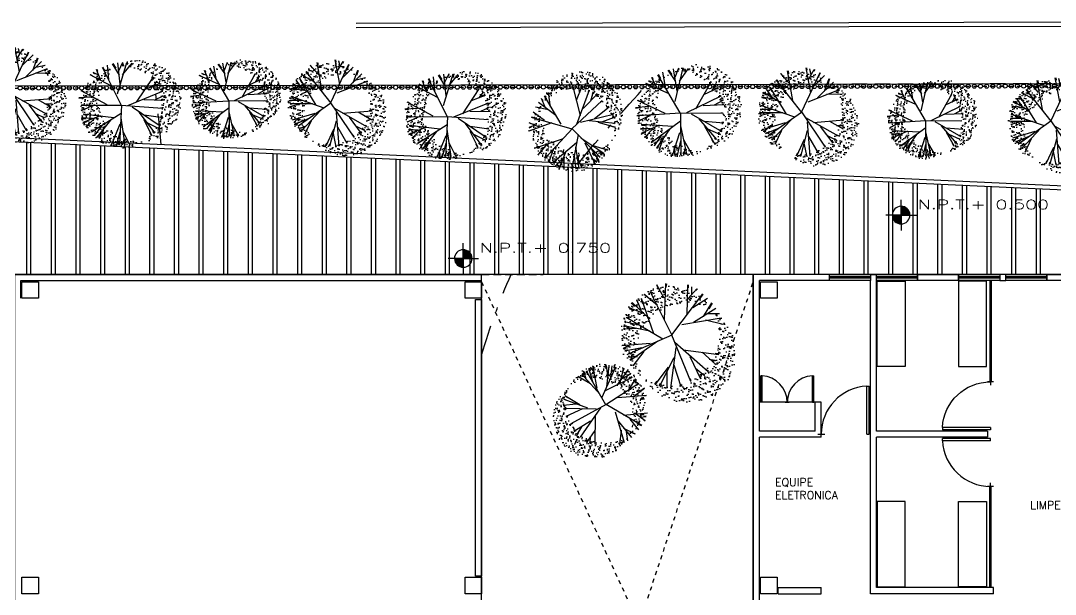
# Model space of a CAD drawing. Extents: x -358 to -207, y -206 to -105.
# Drawn here: x -288.94 to -263.73, y -119.39 to -105.41 of the extents above; entities that cross this region are included whole.
import ezdxf

# ---------------------------------------------------------------- set-up
doc = ezdxf.new("R2010")
doc.units = 0
doc.header["$LTSCALE"] = 1.5
doc.header["$MEASUREMENT"] = 0
for name, pattern in [('DASHDOT', [1, 0.5, -0.25, 0, -0.25]), ('HIDDEN', [0.375, 0.25, -0.125]), ('HIDDEN2', [0.1875, 0.125, -0.0625])]:
    doc.linetypes.add(name, pattern=pattern)
doc.layers.get('0').update_dxf_attribs({"linetype": 'CONTINUOUS'})
for name, color, linetype in [('8CMOB01', 8, 'CONTINUOUS'), ('9CCOLUMNA', 5, 'CONTINUOUS'), ('ALBANILERIA', 1, 'CONTINUOUS'), ('ARBOLES', 253, 'CONTINUOUS'), ('AREAS', 253, 'CONTINUOUS'), ('CANCEL', 6, 'CONTINUOUS'), ('CCPTAS', 6, 'CONTINUOUS'), ('CURVASNIVEL', 13, 'DASHDOT'), ('NIVELPISOTERMINADO', 7, 'CONTINUOUS'), ('NUEVO', 5, 'CONTINUOUS'), ('OBRAEXTERIOR', 15, 'CONTINUOUS'), ('PROY', 7, 'HIDDEN2'), ('RCMURO01', 3, 'CONTINUOUS'), ('REJA', 15, 'CONTINUOUS')]:
    doc.layers.add(name, color=color, linetype=linetype)
doc.styles.add('REG-60', font='ROMANS.shx', dxfattribs={"height": 0.195})
doc.styles.add('ROMANS', font='ROMANS.SHX')

# ---------------------------------------------------------------- blocks, each defined once
blk = doc.blocks.new('ARBOL2')
at = {"layer": 'ARBOLES'}
h = blk.add_hatch(dxfattribs=at)
h.set_pattern_fill('AR-SAND', color=4, scale=0.07, angle=134.8483, style=0)
h.set_pattern_definition([(37.5, (-1.17423, 3.63081), (-0.0044095, 0.1348777), [0, -0.1064, 0, -0.119, 0, -0.11375]), (7.5, (-1.17423, 3.63081), (0.1238844, 0.19755), [0, -0.0574, 0, -0.0959, 0, -0.03675]), (327.5, (-1.26033, 3.63081), (0.21799, 0.000396), [0, -0.035, 0, -0.126, 0, -0.1645]), (317.5, (-1.26033, 3.63081), (0.210429, 0.061437), [0, -0.0175, 0, -0.0826, 0, -0.0945])])
edge = h.paths.add_edge_path()
edge.add_arc((-0.267, 0.372), 0.945, 134.8483, 494.8483)
edge = h.paths.add_edge_path()
edge.add_arc((0, 0), 0.945, 134.8483, 494.8483)
at = {"layer": 'ARBOLES', "color": 8}
for p, q in [((-0.082, 0.241), (0.138, 0.991)), ((0.008, 0.561), (-0.062, 0.991)), ((-0.082, 0.141), (-0.622, 0.791)), ((-0.392, 0.691), (-0.542, 0.851)), ((-0.322, 0.451), (-0.452, 0.901)), ((-0.042, -0.009), (-0.262, 0.921)), ((-0.012, 0.431), (0.338, 0.921)), ((0.118, 0.591), (0.418, 0.881)), ((0.158, 0.671), (0.208, 0.981)), ((-0.672, 0.561), (-0.822, 0.611)), ((-0.562, 0.411), (-0.782, 0.681)), ((-0.212, 0.311), (-0.872, 0.501)), ((0.528, 0.221), (0.778, 0.461)), ((-0.042, 0.001), (0.848, 0.231)), ((0.238, 0.071), (0.808, 0.351)), ((0.698, 0.291), (0.828, 0.291)), ((0.238, -0.889), (-0.042, 0.001)), ((0.138, 0.051), (0.758, -0.469)), ((0.388, 0.091), (0.928, 0.051)), ((0.558, 0.151), (0.888, 0.161)), ((0.758, 0.051), (0.908, 0.111)), ((-0.722, -0.189), (-1.042, -0.059)), ((-0.262, -0.169), (-1.022, -0.179)), ((-0.492, -0.179), (-0.952, -0.379)), ((-0.742, -0.689), (-0.042, -0.009)), ((0.288, -0.079), (0.418, -0.779)), ((0.358, -0.139), (0.828, -0.319)), ((-0.782, -0.299), (-1.002, -0.269)), ((-0.692, -0.259), (-0.892, -0.489)), ((-0.392, -0.339), (-0.492, -0.899)), ((0.048, -0.319), (-0.082, -0.989)), ((0.338, -0.389), (0.608, -0.729)), ((0.548, -0.289), (0.808, -0.389)), ((0.608, -0.229), (0.848, -0.259)), ((-0.522, -0.459), (-0.822, -0.589)), ((0.438, -0.499), (0.678, -0.639)), ((0.458, -0.559), (0.508, -0.769)), ((-0.452, -0.639), (-0.652, -0.799)), ((-0.542, -0.709), (-0.562, -0.849)), ((-0.012, -0.719), (0.088, -0.989)), ((0.138, -0.599), (0.358, -0.849))]:
    blk.add_line(p, q, dxfattribs=at)
at = {"layer": 'ARBOLES', "color": 3}
for p, q in [((-0.061, 0.939), (-0.074, 0.986)), ((0.123, 0.995), (0.115, 0.943)), ((-0.517, 0.809), (-0.549, 0.85)), ((-0.452, 0.852), (-0.461, 0.899)), ((-0.255, 0.872), (-0.268, 0.909)), ((0.197, 0.931), (0.2, 0.975)), ((0.342, 0.906), (0.31, 0.871)), ((0.419, 0.872), (0.364, 0.82)), ((-0.821, 0.606), (-0.808, 0.603)), ((-0.77, 0.661), (-0.788, 0.682)), ((-0.593, 0.749), (-0.628, 0.784)), ((-0.877, 0.492), (-0.804, 0.474)), ((0.741, 0.431), (0.772, 0.458)), ((0.818, 0.28), (0.777, 0.283)), ((0.778, 0.321), (0.818, 0.346)), ((0.852, 0.229), (0.806, 0.214)), ((0.883, 0.149), (0.831, 0.153)), ((0.905, 0.115), (0.86, 0.104)), ((0.918, 0.043), (0.864, 0.052)), ((-1.029, -0.052), (-0.999, -0.065)), ((-1.015, -0.16), (-0.972, -0.168)), ((-0.979, -0.265), (-0.954, -0.265)), ((-0.898, -0.483), (-0.819, -0.386)), ((0.803, -0.381), (0.78, -0.376)), ((0.839, -0.315), (0.802, -0.305)), ((0.842, -0.254), (0.816, -0.246)), ((0.68, -0.63), (0.594, -0.576)), ((0.737, -0.472), (0.706, -0.442)), ((-0.749, -0.681), (-0.675, -0.607)), ((-0.662, -0.795), (-0.624, -0.769)), ((0.428, -0.77), (0.415, -0.679)), ((0.517, -0.766), (0.495, -0.689)), ((0.621, -0.729), (0.559, -0.652)), ((-0.556, -0.85), (-0.548, -0.794)), ((-0.5, -0.896), (-0.49, -0.843)), ((-0.092, -0.98), (-0.074, -0.917)), ((0.095, -0.985), (0.062, -0.908)), ((0.225, -0.885), (0.203, -0.821)), ((0.35, -0.854), (0.299, -0.795))]:
    blk.add_line(p, q, dxfattribs=at)
blk = doc.blocks.new('REJA')
at = {"layer": 'REJA'}
blk.add_circle((0, 0), 0.05, dxfattribs=at)
blk = doc.blocks.new('NPT')
at = {"ltscale": 0.06}
for points in [[(0.143, -0.142), (0.143, 0.002), (0, 0.002, 0.414214)], [(0.143, 0.146), (0.143, 0.003), (0.287, 0.003, 0.414214)]]:
    blk.add_hatch(color=7, dxfattribs=at).paths.add_polyline_path(points)
at = {"color": 7}
for q in [(0.143, 0.25), (-0.105, 0.002), (0.392, 0.002), (0.143, -0.247)]:
    blk.add_line((0.143, 0.002), q, dxfattribs=at)
blk.add_arc((0.143, 0.002), 0.143, 0.9913, 0.2707, dxfattribs=at)
at = {"color": 2, "style": 'ROMANS', "width": 1.5}
blk.add_attdef('NIVEL', (0.412, 0.099), '', height=0.15, dxfattribs=at)
blk = doc.blocks.new('PTA-D')
for p, q in [((0.95, 0), (0.95, 1)), ((0.95, 1), (1, 1)), ((1, 0), (1, 1)), ((-0.073, 0), (0.073, 0)), ((0.95, 0), (1, 0))]:
    blk.add_line(p, q)
blk.add_arc((1.002, -0.001), 1.002, 92.9928, 179.9448)
blk = doc.blocks.new('PTA-2')
for p, q in [((-0.475, 0.5), (-0.5, 0.5)), ((-0.5, 0), (-0.5, 0.5)), ((-0.475, 0), (-0.475, 0.5)), ((0.475, 0.5), (0.5, 0.5)), ((0.475, 0), (0.475, 0.5)), ((0.5, 0), (0.5, 0.5)), ((-0.475, 0), (-0.5, 0)), ((0.037, 0), (-0.037, 0)), ((-0.037, 0), (0.037, 0)), ((0.475, 0), (0.5, 0))]:
    blk.add_line(p, q)
for centre, start, end in [((-0.501, 0), 0.0552, 87.0072), ((0.501, 0), 92.9928, 179.9448)]:
    blk.add_arc(centre, 0.501, start, end)

msp = doc.modelspace()

# ---------------------------------------------------------------- linework, layer by layer
at = {"layer": '8CMOB01', "color": 8}
for p, q in [((-268.07, -113.844), (-268.07, -111.765)), ((-268.07, -111.765), (-267.385, -111.765)), ((-267.385, -111.765), (-267.385, -113.844)), ((-266.09, -111.765), (-266.09, -113.844)), ((-265.405, -111.765), (-266.09, -111.765)), ((-265.405, -113.844), (-265.405, -111.765)), ((-267.385, -113.844), (-268.07, -113.844)), ((-266.09, -113.844), (-265.405, -113.844)), ((-269.585, -114.715), (-270.94, -114.715)), ((-268.07, -117.136), (-268.07, -119.215)), ((-267.385, -117.136), (-268.07, -117.136)), ((-267.385, -119.215), (-267.385, -117.136)), ((-266.09, -119.215), (-266.09, -117.136)), ((-266.09, -117.136), (-265.405, -117.136)), ((-265.405, -117.136), (-265.405, -119.215)), ((-268.07, -119.215), (-267.385, -119.215)), ((-265.405, -119.215), (-266.09, -119.215))]:
    msp.add_line(p, q, dxfattribs=at)
at = {"layer": '9CCOLUMNA', "color": 8, "linetype": 'HIDDEN', "ltscale": 0.06}
for p, q in [((-277.71, -131.629), (-271.09, -111.78)), ((-277.71, -111.78), (-270.91, -126.58))]:
    msp.add_line(p, q, dxfattribs=at)
at = {"layer": '9CCOLUMNA'}
for points in [[(-288.51, -112.18), (-288.91, -112.18), (-288.91, -111.78), (-288.51, -111.78)], [(-277.71, -112.18), (-278.11, -112.18), (-278.11, -111.78), (-277.71, -111.78)], [(-270.51, -112.18), (-270.91, -112.18), (-270.91, -111.78), (-270.51, -111.78)], [(-288.51, -119.38), (-288.91, -119.38), (-288.91, -118.98), (-288.51, -118.98)], [(-277.71, -119.38), (-278.11, -119.38), (-278.11, -118.98), (-277.71, -118.98)], [(-270.51, -119.38), (-270.91, -119.38), (-270.91, -118.98), (-270.51, -118.98)]]:
    msp.add_lwpolyline(points, close=True, dxfattribs=at)
at = {"layer": 'ALBANILERIA'}
for p, q in [((-268.765, -105.462), (-280.765, -105.484)), ((-268.765, -105.462), (-280.765, -105.484)), ((-268.764, -105.562), (-280.765, -105.584)), ((-242.328, -105.414), (-268.765, -105.462)), ((-242.327, -105.514), (-268.764, -105.562))]:
    msp.add_line(p, q, dxfattribs=at)
for centre, start, end in [((-280.762, -106.984), 90.1069, 90.1317), ((-268.762, -106.962), 90.1048, 90.1069)]:
    msp.add_arc(centre, 1.5, start, end, dxfattribs=at)
at = {"layer": 'AREAS'}
msp.add_lwpolyline([(-277.71, -111.6), (-289.09, -111.6), (-289.09, -133.78), (-277.71, -133.78)], close=True, dxfattribs=at)
msp.add_lwpolyline([(-248.73, -115.85), (-248.73, -111.6), (-271.09, -111.6), (-271.09, -123.78), (-263.89, -123.78), (-263.89, -133.78), (-248.73, -133.78), (-248.73, -129.15, 1)], format="xyb", close=True, dxfattribs=at)
at = {"layer": 'CANCEL', "ltscale": 0.06}
for p, q in [((-268.235, -111.66), (-269.235, -111.66)), ((-267.085, -111.66), (-268.085, -111.66)), ((-265.085, -111.66), (-266.085, -111.66)), ((-263.935, -111.66), (-264.935, -111.66)), ((-268.235, -111.69), (-269.235, -111.69)), ((-267.085, -111.69), (-268.085, -111.69)), ((-265.085, -111.69), (-266.085, -111.69)), ((-263.935, -111.69), (-264.935, -111.69))]:
    msp.add_line(p, q, dxfattribs=at)
at = {"layer": 'CANCEL'}
for points in [[(-269.235, -111.6), (-268.235, -111.6), (-268.235, -111.75), (-269.235, -111.75)], [(-268.085, -111.6), (-267.085, -111.6), (-267.085, -111.75), (-268.085, -111.75)], [(-266.085, -111.6), (-265.085, -111.6), (-265.085, -111.75), (-266.085, -111.75)], [(-264.935, -111.6), (-263.935, -111.6), (-263.935, -111.75), (-264.935, -111.75)]]:
    msp.add_lwpolyline(points, close=True, dxfattribs=at)
at = {"layer": 'CCPTAS'}
for p, q in [((-265.325, -111.75), (-265.325, -114.215)), ((-265.295, -111.75), (-265.295, -114.215)), ((-265.235, -114.215), (-265.385, -114.215)), ((-265.235, -116.765), (-265.385, -116.765)), ((-265.325, -119.23), (-265.325, -116.765)), ((-265.295, -119.23), (-265.295, -116.765))]:
    msp.add_line(p, q, dxfattribs=at)
at = {"layer": 'CURVASNIVEL'}
for points in [[(-285.52, -108.429), (-285.553, -107.961), (-285.615, -107.478), (-285.677, -106.996)], [(-275.347, -108.896), (-274.834, -108.24), (-274.256, -107.605), (-273.677, -106.971)], [(-277.71, -113.567), (-277.506, -112.872), (-277.268, -112.22), (-276.988, -111.6)]]:
    msp.add_open_spline(points, degree=3, dxfattribs=at)
at = {"layer": 'NUEVO', "color": 8, "linetype": 'HIDDEN'}
msp.add_line((-208.692, -106.852), (-268.762, -106.962), dxfattribs=at)
at = {"layer": 'OBRAEXTERIOR'}
for p, q in [((-240.492, -106.91), (-296.59, -107.021)), ((-288.79, -111.6), (-288.79, -108.379)), ((-288.69, -111.6), (-288.69, -108.383)), ((-288.19, -111.6), (-288.19, -108.406)), ((-288.09, -111.6), (-288.09, -108.411)), ((-287.59, -111.6), (-287.59, -108.434)), ((-287.49, -111.6), (-287.49, -108.439)), ((-286.99, -111.6), (-286.99, -108.461)), ((-286.89, -111.6), (-286.89, -108.466)), ((-286.39, -111.6), (-286.39, -108.489)), ((-286.29, -111.6), (-286.29, -108.494)), ((-285.79, -111.6), (-285.79, -108.517)), ((-285.69, -111.6), (-285.69, -108.521)), ((-285.19, -111.6), (-285.19, -108.544)), ((-285.09, -111.6), (-285.09, -108.549)), ((-284.59, -111.6), (-284.59, -108.572)), ((-284.49, -111.6), (-284.49, -108.576)), ((-283.99, -111.6), (-283.99, -108.599)), ((-283.89, -111.6), (-283.89, -108.604)), ((-283.39, -111.6), (-283.39, -108.627)), ((-283.29, -111.6), (-283.29, -108.631)), ((-282.79, -111.6), (-282.79, -108.654)), ((-282.69, -111.6), (-282.69, -108.659)), ((-282.19, -111.6), (-282.19, -108.682)), ((-282.09, -111.6), (-282.09, -108.686)), ((-281.59, -111.6), (-281.59, -108.709)), ((-281.49, -111.6), (-281.49, -108.714)), ((-280.99, -111.6), (-280.99, -108.737)), ((-280.89, -111.6), (-280.89, -108.742)), ((-280.39, -111.6), (-280.39, -108.765)), ((-280.29, -111.6), (-280.29, -108.769)), ((-279.79, -111.6), (-279.79, -108.792)), ((-279.69, -111.6), (-279.69, -108.797)), ((-279.19, -111.6), (-279.19, -108.82)), ((-279.09, -111.6), (-279.09, -108.824)), ((-278.59, -111.6), (-278.59, -108.847)), ((-278.49, -111.6), (-278.49, -108.852)), ((-277.99, -111.6), (-277.99, -108.875)), ((-277.89, -111.6), (-277.89, -108.879)), ((-277.39, -111.6), (-277.39, -108.902)), ((-277.29, -111.6), (-277.29, -108.907)), ((-276.79, -111.6), (-276.79, -108.93)), ((-276.69, -111.6), (-276.69, -108.934)), ((-276.19, -111.6), (-276.19, -108.957)), ((-276.09, -111.6), (-276.09, -108.962)), ((-275.59, -111.6), (-275.59, -108.985)), ((-275.49, -111.6), (-275.49, -108.989)), ((-274.99, -111.6), (-274.99, -109.012)), ((-274.89, -111.6), (-274.89, -109.017)), ((-274.39, -111.6), (-274.39, -109.04)), ((-274.29, -111.6), (-274.29, -109.045)), ((-273.79, -111.6), (-273.79, -109.068)), ((-273.69, -111.6), (-273.69, -109.072)), ((-273.19, -111.6), (-273.19, -109.095)), ((-273.09, -111.6), (-273.09, -109.1)), ((-272.59, -111.6), (-272.59, -109.123)), ((-272.49, -111.6), (-272.49, -109.127)), ((-271.99, -111.6), (-271.99, -109.15)), ((-271.89, -111.6), (-271.89, -109.155)), ((-271.39, -111.6), (-271.39, -109.178)), ((-271.29, -111.6), (-271.29, -109.182)), ((-270.79, -111.6), (-270.79, -109.205)), ((-270.69, -111.6), (-270.69, -109.21)), ((-270.19, -111.6), (-270.19, -109.233)), ((-270.09, -111.6), (-270.09, -109.237)), ((-269.59, -111.6), (-269.59, -109.26)), ((-269.49, -111.6), (-269.49, -109.265)), ((-268.99, -111.6), (-268.99, -109.288)), ((-268.89, -111.6), (-268.89, -109.293)), ((-268.39, -111.6), (-268.39, -109.315)), ((-268.29, -111.6), (-268.29, -109.32)), ((-267.79, -111.6), (-267.79, -109.343)), ((-267.69, -111.6), (-267.69, -109.348)), ((-267.19, -111.6), (-267.19, -109.371)), ((-267.09, -111.6), (-267.09, -109.375)), ((-266.59, -111.6), (-266.59, -109.398)), ((-266.49, -111.6), (-266.49, -109.403)), ((-265.99, -111.6), (-265.99, -109.426)), ((-265.89, -111.6), (-265.89, -109.43)), ((-265.39, -111.6), (-265.39, -109.453)), ((-265.29, -111.6), (-265.29, -109.458)), ((-264.79, -111.6), (-264.79, -109.481)), ((-264.69, -111.6), (-264.69, -109.485)), ((-264.19, -111.6), (-264.19, -109.508)), ((-264.09, -111.6), (-264.09, -109.513))]:
    msp.add_line(p, q, dxfattribs=at)
at = {"layer": 'OBRAEXTERIOR', "color": 7}
for p, q in [((-296.586, -107.921), (-240.418, -110.5)), ((-289.651, -108.339), (-240.418, -110.6)), ((-240.316, -111.6), (-289.09, -111.6))]:
    msp.add_line(p, q, dxfattribs=at)
at = {"layer": 'PROY'}
msp.add_line((-277.71, -111.6), (-276.21, -111.6), dxfattribs=at)
at = {"layer": 'RCMURO01'}
for p, q in [((-289.09, -111.6), (-277.71, -111.6)), ((-277.71, -111.75), (-277.71, -111.6)), ((-271.09, -123.78), (-271.09, -111.6)), ((-270.94, -115.415), (-270.94, -111.75)), ((-268.235, -119.38), (-268.235, -111.75)), ((-268.085, -115.415), (-268.085, -111.75)), ((-269.585, -115.415), (-269.585, -114.715)), ((-269.435, -114.715), (-269.585, -114.715)), ((-269.435, -115.565), (-269.435, -114.715)), ((-269.585, -115.415), (-270.94, -115.415)), ((-265.385, -115.415), (-268.085, -115.415)), ((-265.385, -115.415), (-265.385, -115.565)), ((-270.94, -120.88), (-270.94, -115.565)), ((-269.435, -115.565), (-270.94, -115.565)), ((-268.085, -119.23), (-268.085, -115.565)), ((-265.385, -115.565), (-268.085, -115.565)), ((-270.48, -119.38), (-270.48, -119.23)), ((-270.48, -119.23), (-269.435, -119.23)), ((-265.235, -119.23), (-268.085, -119.23)), ((-265.235, -119.38), (-265.235, -119.23)), ((-270.48, -119.38), (-269.435, -119.38)), ((-265.235, -119.38), (-268.235, -119.38))]:
    msp.add_line(p, q, dxfattribs=at)
at = {"layer": 'RCMURO01', "ltscale": 0.06}
for p, q in [((-269.235, -111.6), (-271.09, -111.6)), ((-269.235, -111.75), (-269.235, -111.6)), ((-268.235, -111.6), (-268.085, -111.6)), ((-269.235, -111.75), (-270.94, -111.75)), ((-277.71, -118.949), (-277.86, -118.949)), ((-269.435, -119.38), (-269.435, -119.23))]:
    msp.add_line(p, q, dxfattribs=at)
at = {"layer": 'RCMURO01'}
for points in [[(-267.085, -111.6), (-266.085, -111.6), (-266.085, -111.75), (-267.085, -111.75)], [(-265.085, -111.75), (-264.935, -111.75), (-264.935, -111.6), (-265.085, -111.6)], [(-263.935, -111.6), (-263.085, -111.6), (-263.085, -111.75), (-263.935, -111.75)]]:
    msp.add_lwpolyline(points, close=True, dxfattribs=at)
for points in [[(-288.94, -112.18), (-288.94, -111.75), (-277.71, -111.75)], [(-277.86, -118.949), (-277.86, -112.21), (-277.71, -112.21), (-277.71, -118.949)]]:
    msp.add_lwpolyline(points, dxfattribs=at)
at = {"layer": 'REJA', "linetype": 'HIDDEN2', "ltscale": 0.6}
msp.add_lwpolyline([(-296.54, -108.034), (-296.54, -107.071), (-240.535, -106.96), (-240.474, -107.413), (-240.468, -110.5)], dxfattribs=at)

# ---------------------------------------------------------------- block references
at = {"layer": 'ARBOLES'}
for p, xscale, yscale, zscale, rotation in [((-289.23, -107.14), 1.05757571935107, 1.05757571935107, 1.05757571935107, 200.838152889245), ((-286.496, -107.518), 1.05757571935107, 1.05757571935107, 1.05757571935107, 252.4282217193571), ((-283.879, -107.402), 0.9406288653437676, 0.9406288653437676, 0.9406288653437676, 256.1532805728133), ((-281.426, -107.441), 1.05757571935107, 1.05757571935107, 1.05757571935107, 200.838152889245), ((-278.552, -107.796), 1.05757571935107, 1.05757571935107, 1.05757571935107, 252.4282217193571), ((-275.478, -108.086), 1.05757571935107, 1.05757571935107, 1.05757571935107, 299.7297658722408), ((-272.879, -107.705), 1.100608812149708, 1.100608812149708, 1.100608812149708, 256.1532805728133), ((-269.955, -107.663), 1.081456278463171, 1.081456278463171, 1.081456278463171, 200.838152889245), ((-266.904, -107.888), 0.9406288653437676, 0.9406288653437676, 0.9406288653437676, 256.1532805728133), ((-263.878, -107.877), 1.05757571935107, 1.05757571935107, 1.05757571935107, 200.838152889245), ((-273.13, -113.088), 1.281571663258632, 1.281571663258632, 1.281571663258632, 188.9101547998643), ((-274.694, -114.732), 1.029145832885386, 1.029145832885386, 1.029145832885386, 105.4012750210892)]:
    msp.add_blockref('ARBOL2', p, dxfattribs=dict(at, xscale=xscale, yscale=yscale, zscale=zscale, rotation=rotation))
at = {"layer": 'CCPTAS'}
for name, p, xscale, yscale, zscale in [('PTA-2', (-270.263, -114.715), 1.289836593415899, 1.289836593415899, 1.289836593415899), ('PTA-D', (-269.435, -115.49), 1.17, 1.17, 1.17)]:
    msp.add_blockref(name, p, dxfattribs=dict(at, xscale=xscale, yscale=yscale, zscale=zscale))
at = {"layer": 'CCPTAS', "yscale": 1.17, "zscale": 1.17, "rotation": 90}
for p, xscale in [((-265.31, -114.215), -1.17), ((-265.31, -116.765), 1.17)]:
    msp.add_blockref('PTA-D', p, dxfattribs=dict(at, xscale=xscale))
at = {"layer": 'NIVELPISOTERMINADO', "color": 1}
ref = msp.add_blockref('NPT', (-267.701, -110.155), dxfattribs=dict(at, xscale=1.5, yscale=1.5, zscale=1.5))
ref.add_attrib('NIVEL', 'N.P.T.+ 0.500', (-267.082, -110.007), dxfattribs={"layer": '0', "color": 30, "height": 0.225, "style": 'ROMANS', "width": 1.5})
ref = msp.add_blockref('NPT', (-278.37, -111.213), dxfattribs=dict(at, xscale=1.5, yscale=1.5, zscale=1.5))
ref.add_attrib('NIVEL', 'N.P.T.+ 0.750', (-277.752, -111.065), dxfattribs={"layer": '0', "color": 30, "height": 0.225, "style": 'ROMANS', "width": 1.5})
at = {"layer": 'REJA', "rotation": 0.1128432466427218}
for p in [(-288.953, -107.056), (-288.803, -107.055), (-288.653, -107.055), (-288.503, -107.055), (-288.353, -107.054), (-288.203, -107.054), (-288.053, -107.054), (-287.903, -107.054), (-287.753, -107.053), (-287.603, -107.053), (-287.453, -107.053), (-287.303, -107.052), (-287.153, -107.052), (-287.003, -107.052), (-286.853, -107.051), (-286.703, -107.051), (-286.553, -107.051), (-286.403, -107.051), (-286.253, -107.05), (-286.103, -107.05), (-285.953, -107.05), (-285.803, -107.049), (-285.653, -107.049), (-285.503, -107.049), (-285.353, -107.049), (-285.203, -107.048), (-285.053, -107.048), (-284.903, -107.048), (-284.753, -107.047), (-284.603, -107.047), (-284.453, -107.047), (-284.303, -107.046), (-284.153, -107.046), (-284.003, -107.046), (-283.853, -107.046), (-283.703, -107.045), (-283.553, -107.045), (-283.403, -107.045), (-283.253, -107.044), (-283.103, -107.044), (-282.953, -107.044), (-282.803, -107.044), (-282.653, -107.043), (-282.503, -107.043), (-282.353, -107.043), (-282.203, -107.042), (-282.053, -107.042), (-281.903, -107.042), (-281.753, -107.041), (-281.603, -107.041), (-281.453, -107.041), (-281.303, -107.041), (-281.153, -107.04), (-281.003, -107.04), (-280.853, -107.04), (-280.703, -107.039), (-280.553, -107.039), (-280.403, -107.039), (-280.253, -107.039), (-280.103, -107.038), (-279.953, -107.038), (-279.803, -107.038), (-279.653, -107.037), (-279.503, -107.037), (-279.353, -107.037), (-279.203, -107.036), (-279.053, -107.036), (-278.903, -107.036), (-278.753, -107.036), (-278.603, -107.035), (-278.453, -107.035), (-278.303, -107.035), (-278.153, -107.034), (-278.003, -107.034), (-277.853, -107.034), (-277.703, -107.033), (-277.553, -107.033), (-277.403, -107.033), (-277.253, -107.033), (-277.103, -107.032), (-276.953, -107.032), (-276.803, -107.032), (-276.653, -107.031), (-276.503, -107.031), (-276.353, -107.031), (-276.203, -107.031), (-276.053, -107.03), (-275.903, -107.03), (-275.753, -107.03), (-275.603, -107.029), (-275.453, -107.029), (-275.303, -107.029), (-275.153, -107.028), (-275.003, -107.028), (-274.853, -107.028), (-274.703, -107.028), (-274.553, -107.027), (-274.403, -107.027), (-274.253, -107.027), (-274.103, -107.026), (-273.953, -107.026), (-273.803, -107.026), (-273.653, -107.026), (-273.503, -107.025), (-273.353, -107.025), (-273.203, -107.025), (-273.053, -107.024), (-272.903, -107.024), (-272.753, -107.024), (-272.603, -107.023), (-272.453, -107.023), (-272.303, -107.023), (-272.153, -107.023), (-272.003, -107.022), (-271.853, -107.022), (-271.703, -107.022), (-271.553, -107.021), (-271.403, -107.021), (-271.253, -107.021), (-271.103, -107.02), (-270.953, -107.02), (-270.803, -107.02), (-270.653, -107.02), (-270.503, -107.019), (-270.353, -107.019), (-270.203, -107.019), (-270.053, -107.018), (-269.903, -107.018), (-269.753, -107.018), (-269.603, -107.018), (-269.453, -107.017), (-269.303, -107.017), (-269.153, -107.017), (-269.003, -107.016), (-268.853, -107.016), (-268.703, -107.016), (-268.553, -107.015), (-268.403, -107.015), (-268.253, -107.015), (-268.103, -107.015), (-267.953, -107.014), (-267.803, -107.014), (-267.653, -107.014), (-267.503, -107.013), (-267.353, -107.013), (-267.203, -107.013), (-267.053, -107.013), (-266.903, -107.012), (-266.753, -107.012), (-266.603, -107.012), (-266.453, -107.011), (-266.303, -107.011), (-266.153, -107.011), (-266.003, -107.01), (-265.853, -107.01), (-265.703, -107.01), (-265.553, -107.01), (-265.403, -107.009), (-265.253, -107.009), (-265.103, -107.009), (-264.953, -107.008), (-264.803, -107.008), (-264.653, -107.008), (-264.503, -107.007), (-264.353, -107.007), (-264.203, -107.007), (-264.053, -107.007), (-263.903, -107.006), (-263.753, -107.006)]:
    msp.add_blockref('REJA', p, dxfattribs=at)

# ---------------------------------------------------------------- texts
at = {"color": 0, "style": 'REG-60'}
for s, p in [('EQUIPE', (-270.558, -116.76)), ('ELETRONICA', (-270.558, -117.076)), ('LIMPEZA', (-264.342, -117.317))]:
    msp.add_text(s, height=0.195, dxfattribs=at).set_placement(p)

doc.saveas('drawing.dxf')
